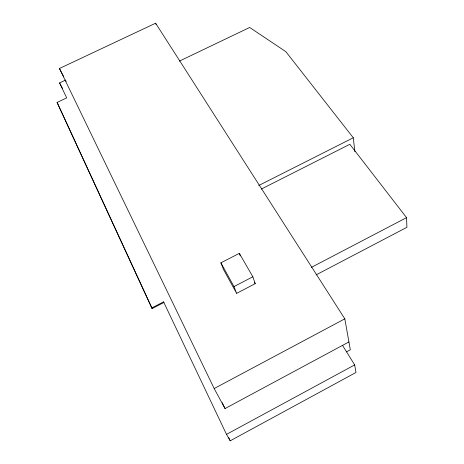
<?xml version="1.0" encoding="UTF-8"?>
<svg xmlns="http://www.w3.org/2000/svg" width="464" height="464" viewBox="0 0 464 464"><rect width="100%" height="100%" fill="white"/><g stroke="black" fill="none" stroke-linecap="round" stroke-linejoin="round"><path stroke-width="0.7" d="M354.67 364.907L355.981 372.476L230.231 440.8L226.507 434.368L354.67 364.907L342.525 345.39M346.55 351.816L350.32 349.786L344.822 318.838L155.62 23.2L59.462 68.481L214.182 388.548L225.046 408.558L348.928 341.945M214.182 388.548L344.822 318.838M311.408 267.345L406.563 217.639L349.844 144.298L261.278 189.08M316.112 274.879L406.911 227.302L406.563 217.639M236.623 293.341L255.223 283.666L252.851 276.793L239.354 253.338L220.887 262.827L223.642 269.746L236.623 293.341L233.984 286.584L220.887 262.827M233.984 286.584L252.851 276.793M151.798 307.957L152.146 308.548L163.914 302.482L163.583 301.878L151.798 307.957L57.089 102.445L66.683 97.875L59.578 82.917L65.447 80.139M258.715 185.507L353.278 137.773L285.847 51.666L249.673 27.469L179.313 61.155M254.521 282.437L255.223 283.666M57.089 102.445L152.146 308.548M59.578 82.917L62.454 88.38M59.462 68.481L63.777 76.838M65.436 80.052L66.097 81.339M222.204 402.688L225.046 408.558M228.677 437.529L230.231 440.8M163.583 301.878L226.507 434.368M155.62 23.2L156.101 24.551M239.354 253.338L240.259 255.89M353.278 137.773L354.873 151.722"/></g></svg>
